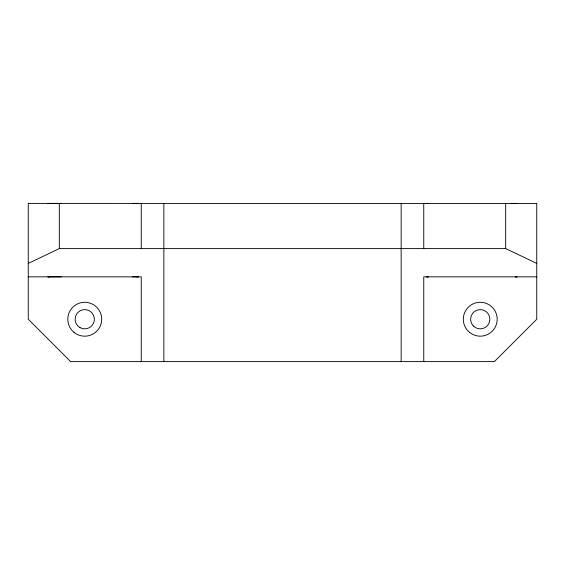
<?xml version="1.0" encoding="UTF-8"?>
<svg xmlns="http://www.w3.org/2000/svg" width="565" height="565" viewBox="0 0 565 565"><rect width="100%" height="100%" fill="white"/><g stroke="black" fill="none" stroke-linecap="round" stroke-linejoin="round"><path stroke-width="0.85" d="M28.25 263.403L59.325 248.6L505.675 248.6L536.75 263.396M49.565 203.4L48.025 203.4L61.267 203.407M136.885 203.407L138.425 203.407L132.372 203.407M536.75 203.471L28.25 203.4L28.25 319.225L70.625 361.6L494.375 361.6L536.75 319.225L536.75 203.407M510.922 203.414L516.975 203.414L515.435 203.414M49.558 276.85L48.018 276.85L61.26 276.85M136.878 276.857L138.418 276.857L132.365 276.85M28.25 276.85L141.25 276.85L141.25 361.6M536.75 276.85L423.75 276.85L423.75 361.6M505.675 203.4L505.675 248.6M423.75 203.4L423.75 248.6M401.15 203.4L401.15 361.6M163.85 203.4L163.85 361.6M141.25 203.4L141.25 248.6M59.325 203.4L59.325 248.6M428.115 203.407L426.575 203.407L428.115 203.407M428.108 276.85L426.568 276.85L428.108 276.85M516.968 276.857L515.428 276.857L516.968 276.857M79.948 327.545A9.605 9.605 0 0 0 94.355 319.225A9.605 9.605 0 0 0 79.948 310.905A9.605 9.605 0 0 0 79.948 327.545M473.456 326.019A9.605 9.605 0 0 0 489.53 321.711A9.605 9.605 0 0 0 477.764 309.952A9.605 9.605 0 0 0 473.456 326.019M73.881 332.234A16.95 16.95 0 0 0 101.446 322.135A16.95 16.95 0 0 0 78.916 303.313A16.95 16.95 0 0 0 73.881 332.234M469.685 332.481A16.95 16.95 0 0 0 497.009 321.746A16.95 16.95 0 0 0 474.049 303.454A16.95 16.95 0 0 0 469.685 332.481"/></g></svg>
